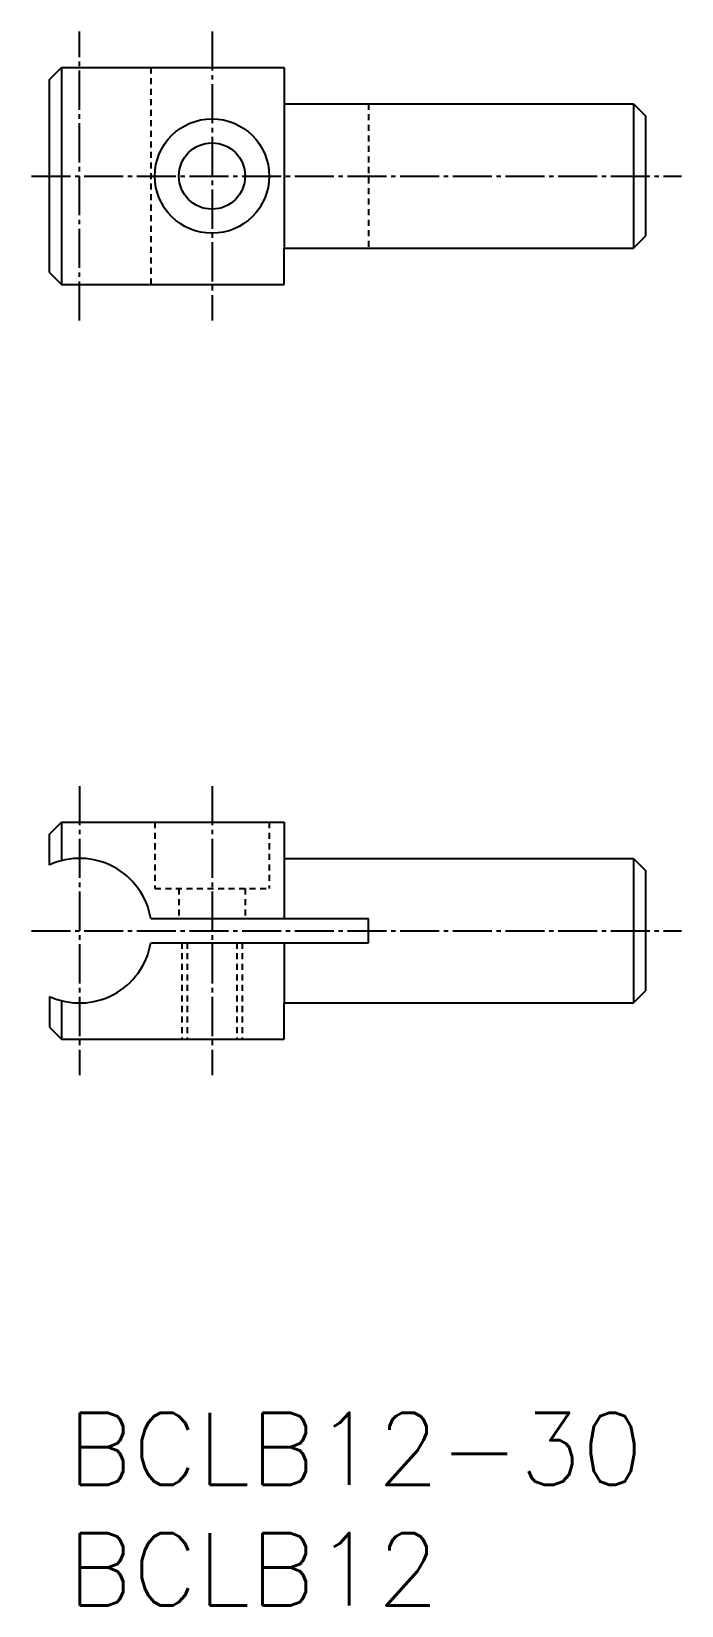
# Model space of a CAD drawing. Extents: x -217 to -163, y -2536 to -2406.
import ezdxf

# ---------------------------------------------------------------- set-up
doc = ezdxf.new("R2010")
doc.units = 0
doc.header["$LTSCALE"] = 0.25
doc.linetypes.add('CENTER', pattern=[17.5, 13, -1.5, 1.5, -1.5])
doc.linetypes.add('DASHED', pattern=[3.5, 2, -1.5])
doc.layers.get('0').update_dxf_attribs({"linetype": 'CONTINUOUS'})
doc.layers.add('CENTER', color=1, linetype='CENTER')
doc.styles.get("Standard").update_dxf_attribs({"font": 'txt', "bigfont": 'BIGFONT'})

msp = doc.modelspace()

# ---------------------------------------------------------------- linework, layer by layer
at = {"color": 7, "linetype": 'CONTINUOUS'}
for p, q in [((-215.28, -2409.53), (-214.28, -2408.53)), ((-214.28, -2408.53), (-214.28, -2426.53)), ((-214.28, -2408.53), (-195.78, -2408.53)), ((-195.78, -2408.53), (-195.78, -2411.53)), ((-215.28, -2425.53), (-215.28, -2409.53)), ((-195.78, -2411.53), (-195.78, -2423.53)), ((-195.78, -2411.53), (-166.78, -2411.53)), ((-166.78, -2411.53), (-165.78, -2412.53)), ((-166.78, -2411.53), (-166.78, -2423.53)), ((-165.78, -2412.53), (-165.78, -2422.53)), ((-166.78, -2423.53), (-165.78, -2422.53)), ((-195.78, -2426.53), (-195.78, -2423.53)), ((-195.78, -2423.53), (-166.78, -2423.53)), ((-215.28, -2425.53), (-214.28, -2426.53)), ((-214.28, -2426.53), (-195.78, -2426.53)), ((-215.28, -2472.16), (-214.28, -2471.16)), ((-214.28, -2471.16), (-195.78, -2471.16)), ((-214.28, -2471.16), (-214.28, -2474.36)), ((-195.78, -2471.16), (-195.78, -2474.16)), ((-215.28, -2474.71), (-215.28, -2472.16)), ((-195.78, -2474.16), (-195.78, -2479.16)), ((-195.78, -2474.16), (-166.78, -2474.16)), ((-166.78, -2474.16), (-166.78, -2486.16)), ((-166.78, -2474.16), (-165.78, -2475.16)), ((-165.78, -2475.16), (-165.78, -2485.16)), ((-206.86, -2479.16), (-188.78, -2479.16)), ((-188.78, -2481.16), (-188.78, -2479.16)), ((-206.86, -2481.16), (-188.78, -2481.16)), ((-195.78, -2481.16), (-195.78, -2486.16)), ((-215.28, -2485.62), (-215.28, -2488.16)), ((-166.78, -2486.16), (-165.78, -2485.16)), ((-214.28, -2485.97), (-214.28, -2489.16)), ((-195.78, -2489.16), (-195.78, -2486.16)), ((-195.78, -2486.16), (-166.78, -2486.16)), ((-215.28, -2488.16), (-214.28, -2489.16)), ((-214.28, -2489.16), (-195.78, -2489.16))]:
    msp.add_line(p, q, dxfattribs=at)
at = {"color": 3, "linetype": 'DASHED'}
for p, q in [((-206.86, -2408.53), (-206.86, -2426.53)), ((-188.78, -2411.53), (-188.78, -2423.53)), ((-206.53, -2471.16), (-206.53, -2476.66)), ((-197.03, -2471.16), (-197.03, -2476.66)), ((-206.53, -2476.66), (-197.03, -2476.66)), ((-204.53, -2476.66), (-204.53, -2479.16)), ((-199.03, -2476.66), (-199.03, -2479.16)), ((-204.28, -2481.16), (-204.28, -2489.16)), ((-203.85, -2481.16), (-203.85, -2489.16)), ((-199.71, -2481.16), (-199.71, -2489.16)), ((-199.28, -2481.16), (-199.28, -2489.16))]:
    msp.add_line(p, q, dxfattribs=at)
at = {"color": 7, "linetype": 'CONTINUOUS'}
for radius in [4.75, 2.75]:
    msp.add_circle((-201.78, -2417.53), radius, dxfattribs=at)
for start, end in [(9.5941, 114.6243), (245.3757, 350.4059)]:
    msp.add_arc((-212.78, -2480.16), 6, start, end, dxfattribs=at)
at = {"layer": 'CENTER', "color": 1, "linetype": 'CENTER'}
for p, q in [((-212.78, -2429.53), (-212.78, -2405.53)), ((-201.78, -2405.53), (-201.78, -2429.53)), ((-216.78, -2417.53), (-162.78, -2417.53)), ((-212.78, -2468.16), (-212.78, -2492.16)), ((-201.78, -2468.16), (-201.78, -2492.16)), ((-216.78, -2480.16), (-162.78, -2480.16))]:
    msp.add_line(p, q, dxfattribs=at)

# ---------------------------------------------------------------- texts
at = {"color": 7, "linetype": 'CONTINUOUS'}
for s, p in [('BCLB12-30', (-213.78, -2526.16)), ('BCLB12', (-213.78, -2536.16))]:
    msp.add_text(s, height=6, dxfattribs=at).set_placement(p)

doc.saveas('drawing.dxf')
